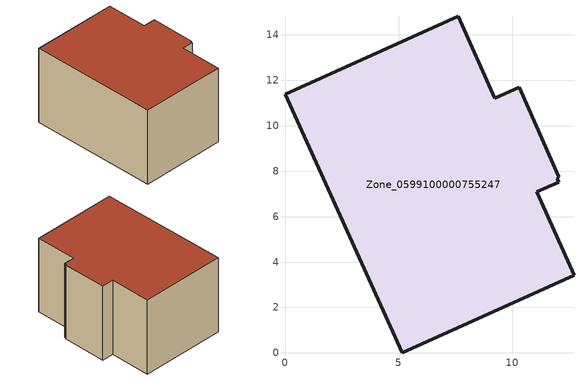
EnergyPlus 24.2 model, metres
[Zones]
Zone_0599100000755247
 floor ground (C_G): 5.16,0 0,11.38 7.62,14.83 9.24,11.2 10.32,11.69 12.06,7.76 11.98,7.66 12.04,7.51 11.09,7.08 12.72,3.43 z0
 wall outside (C_F): 9.24,11.2 7.62,14.83 0,11.38 5.16,0 12.72,3.43 11.09,7.08 12.04,7.51 11.98,7.66 12.06,7.76 10.32,11.69 9.24,11.2 z0:7.47
 roof outside (C_R): 12.04,7.51 11.98,7.66 12.06,7.76 10.32,11.69 9.24,11.2 7.62,14.83 0,11.38 5.16,0 12.72,3.43 11.09,7.08 z7.47
[BUILDING]
Pand.0599100000755247: North Axis=0; Terrain=City; Loads Convergence Tolerance Value=0.04; Temperature Convergence Tolerance Value=0.4; Solar Distribution=FullExterior; Maximum Number of Warmup Days=25; Minimum Number of Warmup Days=1
[Site:Location]
Rotterdam.The.Hague.AP_ZH_NLD Design_Conditions: Latitude=51.96; Longitude=4.45; Time Zone=1; Elevation=-4.5
[SITE:GROUNDTEMPERATURE:BUILDINGSURFACE]
18, 18, 18, 18, 18, 18, 18, 18, 18, 18, 18, 18
[MATERIAL] Thermal Absorptance=0.9; Solar Absorptance=0.7; Visible Absorptance=0.7
Name | Roughness | Thickness | Conductivity | Density | Specific Heat
G.D.2006-2014 | MediumSmooth | 0.15 | 0.06 | 540 | 1210
F.D.2006-2014 | Rough | 0.3 | 0.12 | 1920 | 840
R.D.2006-2014 | MediumRough | 0.2 | 0.08 | 1500 | 1000
[CONSTRUCTION]
C_G: G.D.2006-2014
C_F: F.D.2006-2014
C_R: R.D.2006-2014
[ZONE]
Zone_0599100000755247: Type=1; Multiplier=1; Ceiling Height=Autocalculate; Volume=Autocalculate; Floor Area=autocalculate; Part of Total Floor Area=Yes
[ZONEINFILTRATION:DESIGNFLOWRATE]
Infil_Zone_0599100000755247: Zone or ZoneList or Space or SpaceList=Zone_0599100000755247; Schedule=AlwaysOn; Design Flow Rate Calculation Method=Flow/Area; Flow Rate per Floor Area=0.0021; Constant Term Coefficient=1; Temperature Term Coefficient=0; Velocity Term Coefficient=0; Velocity Squared Term Coefficient=0
[HVACTEMPLATE:ZONE:IDEALLOADSAIRSYSTEM]
Zone_0599100000755247: Maximum Heating Supply Air Temperature=50; Minimum Cooling Supply Air Temperature=13; Maximum Heating Supply Air Humidity Ratio=0.0156; Minimum Cooling Supply Air Humidity Ratio=0.0077; Heating Limit=NoLimit; Cooling Limit=NoLimit; Dehumidification Control Type=ConstantSensibleHeatRatio; Cooling Sensible Heat Ratio=0.7; Dehumidification Setpoint=60; Humidification Control Type=None; Humidification Setpoint=30; Outdoor Air Method=None; Outdoor Air Flow Rate per Person=0.00944; Outdoor Air Flow Rate per Zone Floor Area=0; Outdoor Air Flow Rate per Zone=0; Demand Controlled Ventilation Type=None; Outdoor Air Economizer Type=NoEconomizer; Heat Recovery Type=None; Sensible Heat Recovery Effectiveness=0.7; Latent Heat Recovery Effectiveness=0.65
[ZONECONTROL:THERMOSTAT]
ThermostatControl_Zone_0599100000755247: Zone or ZoneList=Zone_0599100000755247; Control Type Schedule=DualSetpointControlType; Control 1=Thermostat_Zone_0599100000755247; Temperature Difference Between Cutout And Setpoint=0
[THERMOSTATSETPOINT:DUALSETPOINT]
Thermostat_Zone_0599100000755247: Heating Setpoint Temperature Schedule=HeatingSetpoint_Zone_0599100000755247; Cooling Setpoint Temperature Schedule=CoolingSetpoint_Zone_0599100000755247
[SCHEDULE:COMPACT]
HeatingSetpoint_Zone_0599100000755247: Through: 12/31, For: AllDays, Until: 24:00, 21
CoolingSetpoint_Zone_0599100000755247: Through: 12/31, For: AllDays, Until: 24:00, 24
DualSetpointControlType: Through: 12/31, For: AllDays, Until: 24:00, 4
AlwaysOn: Through: 12/31, For: AllDays, Until: 24:00, 1
